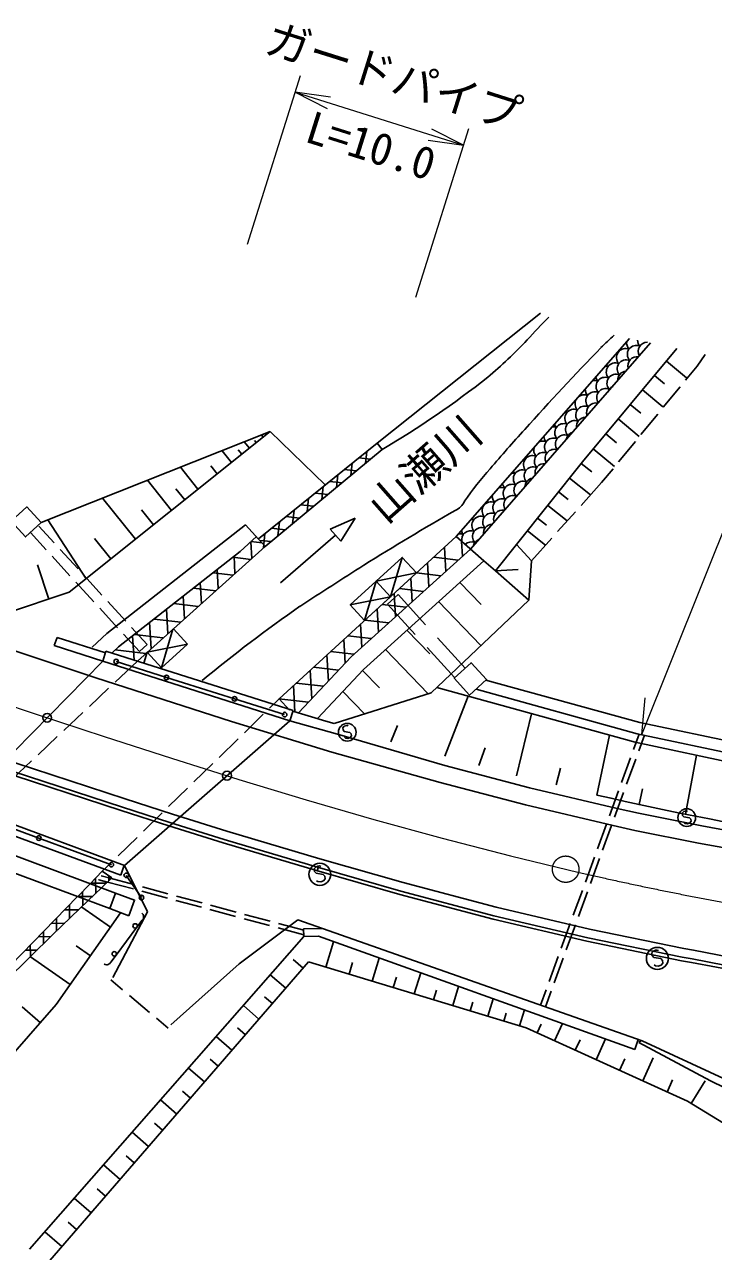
# Model space of a CAD drawing. Units: millimetres, scale not verified. Extents: x 40000 to 680000, y 20000 to 380000.
# Drawn here: x 441883 to 480968, y 234788 to 304368 of the extents above; entities that cross this region are included whole.
import ezdxf
from ezdxf.enums import TextEntityAlignment as Align

# ---------------------------------------------------------------- set-up
doc = ezdxf.new("R2010")
doc.units = ezdxf.units.MM
doc.header["$LTSCALE"] = 1000
doc.header["$PDMODE"] = 32
doc.header["$PDSIZE"] = 500
doc.linetypes.add('CHAIN', pattern=[18.5, 12, -1.5, 3.5, -1.5])
for name, color, linetype, lineweight in [('M-BGD', 7, 'Continuous', 25), ('M-BMK', 2, 'CHAIN', 13), ('M-STR-HTXT', 7, 'Continuous', 13), ('M-STR-STR1', 1, 'Continuous', 25), ('M-STR-STRC', 7, 'Continuous', 25)]:
    doc.layers.add(name, color=color, linetype=linetype, lineweight=lineweight)
doc.layers.add('M-OTRS', color=6, linetype='Continuous')
doc.styles.add('ＭＳ ゴシック', font='')
doc.styles.get('ＭＳ ゴシック').set_extended_font_data('MS Gothic')

# ---------------------------------------------------------------- blocks, each defined once
blk = doc.blocks.new('open_arrow')
at = {"color": 0, "linetype": 'Continuous', "lineweight": -2}
blk.add_lwpolyline([(7.5, 1.25), (0, 0), (7.5, -1.25)], dxfattribs=at)

msp = doc.modelspace()

# ---------------------------------------------------------------- linework, layer by layer
at = {"layer": 'M-BGD'}
for p, q in [((461891, 280631), (471149, 287994)), ((466376, 275327), (476203, 286561)), ((467181, 274622), (477404, 286310)), ((478295, 285283), (479432, 284335)), ((480038, 284998), (480504, 285660)), ((479390, 284207), (480038, 284998)), ((477618, 284470), (478198, 283987)), ((476941, 283658), (478102, 282691)), ((478122, 282660), (479073, 283821)), ((476250, 282828), (476842, 282335)), ((475559, 281999), (476744, 281012)), ((476854, 281114), (477805, 282274)), ((455809, 281282), (442827, 276124)), ((444424, 272175), (455809, 281282)), ((455809, 281282), (458933, 278256)), ((474854, 281153), (475458, 280649)), ((454637, 280345), (454351, 280703)), ((455028, 280657), (454932, 280776)), ((455151, 275202), (461891, 280631)), ((455418, 280969), (455323, 281089)), ((461891, 280631), (462168, 280266)), ((475587, 279567), (476538, 280727)), ((453621, 279532), (453087, 280200)), ((454208, 280001), (454012, 280246)), ((462168, 280266), (455537, 274773)), ((460847, 279790), (461508, 279719)), ((461303, 280157), (461231, 279490)), ((474149, 280306), (475358, 279299)), ((451723, 278014), (450725, 279262)), ((452819, 278891), (452454, 279347)), ((460021, 279125), (460702, 279052)), ((460477, 279492), (460403, 278804)), ((473465, 279482), (474063, 279004)), ((474621, 278389), (475270, 279180)), ((450226, 276816), (448862, 278521)), ((459195, 278459), (459896, 278384)), ((459651, 278826), (459575, 278118)), ((472797, 278644), (473994, 277690)), ((473465, 277101), (474621, 278389)), ((450975, 277415), (450476, 278039)), ((458369, 277794), (459090, 277716)), ((458825, 278161), (458746, 277432)), ((472180, 277870), (472733, 277429)), ((448179, 275179), (446315, 277510)), ((457543, 277129), (458284, 277049)), ((457999, 277496), (457918, 276745)), ((471562, 277096), (472668, 276214)), ((445383, 272942), (443197, 276271)), ((449203, 275998), (448521, 276850)), ((456717, 276463), (457479, 276381)), ((457173, 276830), (457090, 276059)), ((460637, 276373), (459224, 275758)), ((460637, 276373), (459826, 275063)), ((470992, 276381), (471503, 275973)), ((472128, 275613), (473131, 276729)), ((443111, 274583), (442214, 275563)), ((443572, 274967), (442695, 275926)), ((446561, 269832), (454423, 275997)), ((455541, 274776), (454423, 275997)), ((455891, 275798), (456673, 275714)), ((456347, 276165), (456262, 275373)), ((459224, 275758), (459826, 275063)), ((470422, 275665), (471443, 274851)), ((446781, 274061), (445849, 275226)), ((454122, 274490), (455036, 275327)), ((454776, 274090), (454721, 275038)), ((454726, 275043), (455365, 274968)), ((455231, 275115), (455867, 275046)), ((455521, 275499), (455433, 274687)), ((459525, 275411), (456398, 272703)), ((459277, 268840), (466375, 275326)), ((466375, 275326), (467936, 273961)), ((466730, 274219), (466681, 275059)), ((468600, 273381), (469798, 274884)), ((469798, 274884), (470638, 273954)), ((470638, 273954), (471794, 275241)), ((444461, 273108), (443448, 274214)), ((444923, 273492), (443910, 274598)), ((447208, 269069), (454122, 274490)), ((455537, 274773), (448286, 268265)), ((453697, 274157), (454717, 274037)), ((453823, 273235), (453767, 274212)), ((467178, 274624), (460410, 268508)), ((463310, 274151), (462643, 271916)), ((465101, 274162), (466487, 274000)), ((465778, 273358), (465700, 274709)), ((443267, 271789), (442622, 273723)), ((452871, 272380), (452809, 273460)), ((467936, 273961), (461111, 267793)), ((464826, 272498), (464748, 273840)), ((467936, 273961), (468600, 273381)), ((468600, 273381), (469887, 273458)), ((470501, 271717), (470638, 273954)), ((446273, 272016), (445260, 273123)), ((452580, 273281), (453725, 273147)), ((461833, 272802), (461166, 270567)), ((461833, 272802), (464119, 273265)), ((463874, 271638), (463797, 272970)), ((464125, 273270), (465501, 273108)), ((468600, 273381), (470501, 271717)), ((440811, 270969), (444424, 272175)), ((445811, 271632), (444799, 272739)), ((451463, 272405), (452733, 272256)), ((451919, 271526), (451850, 272709)), ((462922, 270777), (462845, 272101)), ((463148, 272378), (464515, 272217)), ((466579, 272735), (467793, 271476)), ((447623, 270541), (446610, 271648)), ((450346, 271530), (451741, 271366)), ((450967, 270671), (450892, 271958)), ((460357, 271453), (462643, 271916)), ((462172, 271485), (463529, 271326)), ((462481, 271498), (463072, 272038)), ((464046, 269786), (462481, 271498)), ((464636, 270326), (463072, 272038)), ((470501, 271717), (464958, 266473)), ((465370, 271642), (467771, 269154)), ((447161, 270157), (446149, 271263)), ((450014, 269817), (449934, 271206)), ((461970, 269917), (461894, 271231)), ((448838, 269213), (447961, 270172)), ((449061, 268975), (448976, 270455)), ((449230, 270654), (450748, 270476)), ((450298, 270071), (449647, 267885)), ((451123, 269235), (450331, 270101)), ((461018, 269057), (460942, 270362)), ((461195, 270593), (462543, 270435)), ((463574, 270019), (464872, 268673)), ((443733, 269609), (443562, 269146)), ((443733, 269609), (446468, 268731)), ((445718, 269060), (446561, 269832)), ((448396, 268808), (447499, 269788)), ((448097, 268325), (448017, 269703)), ((448113, 269778), (449731, 269588)), ((460069, 268143), (459991, 269493)), ((460219, 269701), (461557, 269544)), ((466876, 267875), (465311, 269587)), ((443562, 269146), (446319, 268261)), ((446319, 268261), (446500, 268833)), ((446500, 268833), (457117, 265458)), ((446835, 268727), (447208, 269069)), ((447023, 268899), (448756, 268696)), ((448838, 269213), (448396, 268808)), ((448837, 268770), (448652, 268149)), ((448837, 268770), (451123, 269235)), ((448837, 268770), (449647, 267885)), ((449647, 267885), (451123, 269235)), ((456327, 266130), (459277, 268840)), ((459125, 267137), (459040, 268623)), ((459243, 268809), (460571, 268653)), ((462365, 268927), (464785, 266418)), ((466285, 267335), (464720, 269048)), ((446319, 268261), (456935, 264886)), ((447016, 267069), (448286, 268265)), ((449547, 267864), (449647, 267885)), ((457428, 265326), (460410, 268508)), ((458268, 267916), (459699, 267748)), ((458182, 266130), (458088, 267752)), ((458497, 265004), (461111, 267793)), ((461055, 267742), (462017, 266745)), ((468062, 267186), (476799, 264782)), ((445560, 265697), (446652, 266726)), ((457223, 265389), (457137, 266881)), ((457292, 267024), (458848, 266841)), ((459945, 266549), (461175, 265273)), ((465265, 266764), (476527, 263664)), ((467496, 266668), (476646, 264150)), ((455785, 265601), (456327, 266130)), ((456317, 266131), (457998, 265934)), ((456917, 265487), (456322, 266136)), ((464958, 266473), (459442, 264723)), ((465730, 262878), (467044, 266274)), ((444104, 264326), (445196, 265354)), ((454353, 264205), (455427, 265252)), ((456935, 264886), (457117, 265458)), ((457106, 265424), (457401, 265335)), ((457401, 265335), (458166, 265102)), ((458166, 265102), (458972, 264863)), ((469788, 261756), (470653, 265281)), ((456935, 264886), (459647, 264126)), ((458972, 264863), (459442, 264723)), ((460025, 264578), (459932, 264481)), ((459932, 264481), (459954, 264361)), ((460100, 264605), (460025, 264578)), ((460182, 264613), (460100, 264605)), ((460234, 264589), (460182, 264613)), ((463050, 264624), (462658, 263683)), ((476799, 264782), (488214, 262372)), ((442649, 262954), (443740, 263983)), ((452921, 262809), (453995, 263856)), ((459647, 264126), (465728, 262343)), ((459954, 264361), (460025, 264281)), ((460025, 264281), (460343, 264224)), ((460097, 263903), (460039, 263946)), ((460230, 263887), (460097, 263903)), ((460362, 263934), (460230, 263887)), ((460343, 264224), (460414, 264144)), ((460436, 264024), (460362, 263934)), ((460414, 264144), (460436, 264024)), ((474359, 260667), (475060, 264068)), ((476753, 264127), (476435, 263256)), ((476646, 264150), (488085, 261735)), ((477049, 264064), (476725, 263175)), ((467665, 262354), (468017, 263349)), ((476527, 263664), (487986, 261244)), ((447433, 259991), (439838, 262470)), ((441193, 261583), (442285, 262611)), ((451490, 261412), (452563, 262460)), ((465728, 262343), (470537, 261087)), ((476264, 262786), (475751, 261376)), ((476554, 262705), (476041, 261295)), ((479377, 259585), (480014, 262927)), ((447371, 259801), (439775, 262280)), ((472036, 261256), (472285, 262205)), ((450058, 260016), (451132, 261063)), ((470537, 261087), (475495, 259918)), ((476754, 260133), (476945, 261015)), ((475580, 260906), (475067, 259497)), ((475870, 260825), (475357, 259416)), ((447563, 256685), (438316, 260086)), ((450062, 258927), (447371, 259801)), ((450123, 259117), (447433, 259991)), ((448626, 258620), (449700, 259667)), ((475495, 259918), (476715, 259639)), ((476715, 259639), (480303, 258922)), ((479287, 259737), (479194, 259640)), ((479194, 259640), (479216, 259521)), ((479362, 259764), (479287, 259737)), ((479444, 259772), (479362, 259764)), ((479495, 259748), (479444, 259772)), ((447041, 255112), (435736, 259319)), ((447355, 256122), (438108, 259523)), ((453153, 257960), (450062, 258927)), ((453212, 258151), (450123, 259117)), ((474896, 259027), (474383, 257618)), ((475186, 258946), (474673, 257537)), ((479216, 259521), (479287, 259440)), ((479287, 259440), (479605, 259384)), ((479359, 259062), (479301, 259105)), ((479492, 259046), (479359, 259062)), ((479624, 259093), (479492, 259046)), ((479605, 259384), (479676, 259303)), ((479698, 259183), (479624, 259093)), ((479676, 259303), (479698, 259183)), ((480303, 258922), (485745, 257942)), ((435418, 258441), (446715, 254230)), ((447194, 257223), (448268, 258271)), ((458503, 256578), (453212, 258151)), ((458447, 256386), (453153, 257960)), ((446294, 256346), (446836, 256874)), ((474212, 257148), (473699, 255738)), ((474502, 257067), (473989, 255657)), ((445610, 255644), (446294, 256346)), ((446231, 256091), (446809, 255940)), ((446843, 255972), (446294, 256346)), ((446667, 255803), (446664, 256094)), ((447543, 256693), (447355, 256122)), ((448856, 254057), (447563, 256685)), ((458429, 256606), (458313, 256485)), ((458313, 256485), (458340, 256335)), ((458340, 256335), (458429, 256234)), ((458523, 256640), (458429, 256606)), ((458429, 256234), (458826, 256164)), ((463172, 255037), (458447, 256386)), ((458494, 256355), (458540, 256551)), ((463225, 255229), (458503, 256578)), ((458626, 256650), (458523, 256640)), ((458689, 256620), (458626, 256650)), ((458826, 256164), (458915, 256063)), ((458915, 256063), (458942, 255913)), ((444892, 254909), (445610, 255644)), ((446252, 255405), (445500, 254683)), ((446541, 255682), (445636, 255671)), ((445926, 255092), (445915, 255957)), ((446093, 255885), (446090, 255870)), ((446090, 255870), (446598, 255737)), ((446843, 255972), (446252, 255405)), ((446598, 255737), (448058, 255344)), ((446663, 255978), (448090, 255594)), ((448573, 255464), (450022, 255075)), ((458519, 255762), (458446, 255815)), ((458685, 255742), (458519, 255762)), ((458850, 255801), (458685, 255742)), ((458942, 255913), (458850, 255801)), ((440448, 250356), (444895, 254912)), ((445749, 254922), (444895, 254912)), ((445184, 254380), (445174, 255198)), ((448541, 255214), (449989, 254825)), ((450472, 254695), (451921, 254305)), ((450504, 254945), (451953, 254555)), ((468465, 253629), (463172, 255037)), ((468514, 253823), (463225, 255229)), ((473528, 255268), (473015, 253859)), ((473818, 255187), (473304, 253778)), ((444958, 254163), (444154, 254153)), ((444443, 253668), (444433, 254439)), ((446761, 253182), (445130, 254323)), ((446900, 250332), (448856, 254057)), ((452404, 254175), (453852, 253786)), ((452436, 254426), (453884, 254036)), ((444167, 253403), (443413, 253394)), ((443701, 252956), (443693, 253680)), ((457379, 253601), (454058, 251107)), ((454335, 253656), (455783, 253266)), ((454367, 253906), (455816, 253517)), ((456298, 253387), (457726, 253003)), ((476926, 246732), (457379, 253601)), ((473788, 252386), (468465, 253629)), ((473831, 252582), (468514, 253823)), ((472844, 253389), (472331, 251980)), ((473133, 253308), (472620, 251898)), ((457729, 252642), (442164, 234917)), ((443379, 252643), (442672, 252635)), ((442960, 252232), (442952, 252921)), ((456266, 253136), (457726, 252744)), ((458777, 253110), (457718, 253082)), ((457729, 252642), (457718, 253082)), ((479190, 251474), (473831, 252582)), ((442607, 251884), (441932, 251876)), ((442219, 251503), (442211, 252162)), ((445620, 251551), (444804, 252122)), ((458981, 250914), (459418, 252354)), ((479153, 251277), (473788, 252386)), ((477777, 251881), (477675, 251871)), ((477841, 251851), (477777, 251881)), ((444478, 249921), (442227, 251496)), ((442835, 233718), (457997, 251213)), ((457685, 250853), (457117, 251346)), ((461605, 250118), (462004, 251430)), ((472160, 251510), (471646, 250100)), ((472449, 251429), (471936, 250019)), ((477581, 251837), (477465, 251716)), ((477465, 251716), (477492, 251567)), ((477492, 251567), (477581, 251466)), ((477675, 251871), (477581, 251837)), ((477581, 251466), (477978, 251396)), ((477978, 251396), (478067, 251295)), ((478067, 251295), (478094, 251145)), ((479719, 251181), (479153, 251277)), ((479755, 251378), (479190, 251474)), ((484561, 250458), (479755, 251378)), ((454058, 251107), (450186, 247632)), ((460293, 250516), (460492, 251172)), ((463997, 249392), (464360, 250587)), ((477671, 250993), (477598, 251047)), ((477837, 250973), (477671, 250993)), ((478002, 251032), (477837, 250973)), ((478094, 251145), (478002, 251032)), ((484528, 250260), (479719, 251181)), ((447450, 249626), (446781, 250190)), ((456700, 249716), (455825, 250474)), ((462801, 249755), (462982, 250353)), ((466176, 248730), (466507, 249820)), ((448979, 248336), (447833, 249303)), ((455942, 248842), (455505, 249221)), ((465086, 249061), (465252, 249606)), ((468162, 248128), (468463, 249121)), ((471475, 249630), (471158, 248759)), ((471765, 249549), (471441, 248659)), ((442784, 247762), (441752, 248670)), ((455184, 247967), (454298, 248735)), ((467169, 248429), (467319, 248926)), ((469971, 247578), (470246, 248483)), ((450032, 247449), (449362, 248014)), ((469066, 247853), (469204, 248306)), ((471951, 246733), (472397, 247714)), ((454416, 247081), (453973, 247465)), ((470970, 247180), (471193, 247670)), ((453649, 246195), (452751, 246973)), ((473130, 246197), (473398, 246786)), ((474309, 245660), (474846, 246839)), ((476497, 246249), (476698, 246812)), ((476731, 246642), (476874, 246751)), ((486252, 242404), (476926, 246732)), ((452871, 245298), (452422, 245687)), ((475630, 245059), (475931, 245719)), ((476951, 244457), (477553, 245778)), ((452093, 244400), (451184, 245188)), ((478334, 243828), (478648, 244519)), ((479702, 243172), (480493, 244468)), ((451305, 243491), (450850, 243885)), ((450517, 242582), (449596, 243380)), ((448921, 240740), (447988, 241549)), ((449719, 241661), (449258, 242060)), ((448112, 239807), (447645, 240211)), ((447303, 238874), (446358, 239693)), ((446484, 237929), (446011, 238338)), ((445665, 236983), (444707, 237813)), ((444005, 235068), (443035, 235909)), ((444835, 236026), (444356, 236441))]:
    msp.add_line(p, q, dxfattribs=at)
for points in [[(469798, 274884), (473541, 279577), (478890, 285998)], [(445500, 254683), (443515, 252777), (440840, 250146)], [(447334, 254001), (443683, 248785), (438958, 243413), (435298, 236830), (434878, 236237)], [(476497, 246249), (458552, 252664), (457729, 252642)], [(498310, 222322), (502423, 226030), (501041, 227624), (501556, 229829), (479487, 243303), (470341, 247466), (457997, 251213)], [(486525, 241589), (483970, 242919), (480803, 244471), (476731, 246642)]]:
    msp.add_lwpolyline(points, dxfattribs=at)
for points in [[(441132, 276199), (442017, 277009), (442827, 276124), (441942, 275314)], [(462643, 271916), (464119, 273265), (463310, 274151), (461833, 272802)], [(461166, 270567), (462643, 271916), (461833, 272802), (460357, 271453)], [(467136, 266341), (468095, 267218), (467219, 268178), (466259, 267301)], [(447803, 253828), (446715, 254230), (447041, 255112), (448128, 254711)]]:
    msp.add_lwpolyline(points, close=True, dxfattribs=at)
for centre, radius in [((460191, 264234), 500), ((479453, 259393), 500), ((458636, 256176), 625), ((477788, 251407), 625)]:
    msp.add_circle(centre, radius, dxfattribs=at)
for centre, radius, start, end in [((490945, 268323), 27416, 134.80491, 138.52466), ((486754, 273794), 17266, 131.40869, 134.80475), ((447951, 307979), 31085, 310.55415, 316.24389), ((592111, 171974), 163779, 135.85423, 138.0727), ((475977, 285482), 512, 67.39344, 222.03267), ((476554, 286299), 512, 170.22359, 222.03267), ((476592, 285659), 512, 67.39344, 222.03267), ((477170, 286476), 512, 181.06021, 222.03267), ((477207, 285836), 512, 88.92977, 210.25221), ((476014, 284843), 512, 67.39344, 222.03267), ((475361, 285305), 512, 67.39344, 71.004), ((475939, 286122), 512, 218.61049, 222.03267), ((476630, 285020), 512, 80.06879, 197.57687), ((474784, 284489), 512, 67.39344, 84.11712), ((475399, 284666), 512, 67.39344, 222.03267), ((475361, 285305), 512, 206.64166, 222.03267), ((476052, 284204), 512, 94.79092, 182.85474), ((433706, 328362), 55886, 300.61568, 308.06283), ((474206, 283673), 512, 67.39344, 99.90212), ((474784, 284489), 512, 193.52854, 222.03267), ((474821, 283850), 512, 67.39344, 222.03267), ((475437, 284027), 512, 67.39344, 222.03267), ((473628, 282856), 512, 67.39344, 126.85272), ((474206, 283673), 512, 177.74354, 222.03267), ((474244, 283034), 512, 67.39344, 222.03267), ((474859, 283211), 512, 67.39344, 214.76238), ((475474, 283388), 512, 115.63116, 162.01449), ((473051, 282040), 512, 67.39344, 222.03267), ((473628, 282856), 512, 150.79293, 222.03267), ((473666, 282217), 512, 67.39344, 222.03267), ((474281, 282394), 512, 75.13012, 202.51553), ((472435, 281863), 512, 67.39344, 78.9717), ((473013, 282679), 512, 211.24453, 222.03267), ((473088, 281401), 512, 67.39344, 222.03267), ((473704, 281578), 512, 88.87053, 188.77513), ((544895, 213910), 100631, 137.87404, 139.56471), ((471858, 281047), 512, 67.39344, 93.44982), ((472435, 281863), 512, 198.67395, 222.03267), ((472473, 281224), 512, 67.39344, 222.03267), ((473126, 280762), 512, 106.352, 171.29365), ((471280, 280231), 512, 67.39344, 113.34186), ((471858, 281047), 512, 184.19583, 222.03267), ((471895, 280408), 512, 67.39344, 222.03267), ((472511, 280585), 512, 67.39344, 219.18511), ((470702, 279414), 512, 67.39344, 222.03267), ((470087, 279237), 512, 67.39344, 74.08246), ((470665, 280054), 512, 215.73284, 222.03267), ((471280, 280231), 512, 164.3038, 222.03267), ((471318, 279591), 512, 67.39344, 222.03267), ((471933, 279768), 512, 70.39405, 207.2516), ((481482, 267305), 17740, 137.98885, 145.58853), ((470125, 278598), 512, 67.39344, 222.03267), ((470087, 279237), 512, 203.56319, 222.03267), ((470740, 278775), 512, 67.39344, 222.03267), ((471355, 278952), 512, 83.42656, 194.21909), ((469509, 278421), 512, 189.99658, 222.03267), ((469509, 278421), 512, 67.39344, 87.64907), ((470162, 277959), 512, 67.39344, 222.03267), ((470778, 278136), 512, 99.00974, 178.63592), ((468931, 277605), 512, 173.0106, 222.03267), ((468931, 277605), 512, 67.39344, 104.63505), ((469547, 277782), 512, 67.39344, 222.03267), ((469585, 277143), 512, 67.39344, 211.83731), ((470200, 277320), 512, 124.37543, 153.27023), ((465865, 277802), 1089, 293.94179, 334.33574), ((468354, 276788), 512, 67.39344, 222.03267), ((467738, 276611), 512, 67.39344, 69.38314), ((468316, 277428), 512, 220.14065, 222.03267), ((468969, 276966), 512, 67.39344, 222.03267), ((555014, 122556), 177940, 119.90262, 121.84558), ((467161, 275795), 512, 67.39344, 82.2882), ((467776, 275972), 512, 67.39344, 222.03267), ((467738, 276611), 512, 208.26251, 222.03267), ((468391, 276149), 512, 67.39344, 222.03267), ((469007, 276326), 512, 78.31928, 199.32637), ((467161, 275795), 512, 195.35745, 222.03267), ((467198, 275156), 512, 67.39344, 192.54209), ((467814, 275333), 512, 67.39344, 222.03267), ((468429, 275510), 512, 92.65986, 184.98579), ((466583, 274979), 512, 67.39344, 97.55832), ((467236, 274517), 512, 67.39344, 133.99075), ((467851, 274694), 512, 112.05634, 165.58931), ((733375, -152183), 505473, 122.58824, 123.07662), ((503137, 205495), 80138, 124.70727, 129.68187), ((516982, 446338), 190500, 257.07094, 264.92686)]:
    msp.add_arc(centre, radius, start, end, dxfattribs=at)
at = {"layer": 'M-BMK'}
msp.add_lwpolyline([(435023, 267781), (438815, 266507), (442609, 265240), (446408, 263989), (450215, 262760), (454032, 261562), (457862, 260400), (461707, 259284), (465569, 258220), (469452, 257217), (473357, 256281), (474819, 255950)], dxfattribs=at)
msp.add_circle((472584, 256466), 750, dxfattribs=at)
msp.add_arc((516982, 446338), 195000, 257.51299, 265.27023, dxfattribs=at)
at = {"layer": 'M-OTRS'}
for p in [(443170, 265056), (453372, 261769)]:
    msp.add_point(p, dxfattribs=at)
at = {"layer": 'M-STR-HTXT'}
for p, q in [((454527, 291919), (457535, 301481)), ((457235, 300527), (466795, 297521)), ((464087, 288912), (467095, 298475)), ((476896, 264097), (477084, 266176))]:
    msp.add_line(p, q, dxfattribs=at)
msp.add_lwpolyline([(476896, 264097), (487186, 289754), (515936, 289754)], dxfattribs=at)
at = {"layer": 'M-STR-STR1'}
for p, q in [((438296, 260094), (446319, 268261)), ((456935, 264886), (447563, 256685))]:
    msp.add_line(p, q, dxfattribs=at)
at = {"layer": 'M-STR-STRC'}
for p, q in [((438110, 269916), (445937, 267324)), ((447080, 268240), (449939, 267341)), ((445937, 267324), (453632, 264834)), ((449939, 267341), (453800, 266127)), ((453800, 266127), (456640, 265233)), ((453632, 264834), (459310, 263103)), ((459310, 263103), (465461, 261379)), ((447588, 260466), (439998, 262944)), ((465461, 261379), (470296, 260116)), ((450277, 259593), (447588, 260466)), ((438582, 259737), (442695, 258230)), ((453361, 258629), (450277, 259593)), ((470296, 260116), (475272, 258944)), ((475272, 258944), (476505, 258661)), ((442695, 258230), (446808, 256723)), ((458643, 257058), (453361, 258629)), ((476505, 258661), (480116, 257940)), ((480116, 257940), (485581, 256956)), ((463358, 255712), (458643, 257058)), ((447656, 256117), (448517, 254855)), ((468635, 254308), (463358, 255712)), ((448539, 253968), (448571, 253944)), ((473939, 253070), (468635, 254308)), ((448560, 253578), (448260, 253177)), ((448608, 253642), (448560, 253578)), ((448571, 253944), (448607, 253892)), ((448607, 253892), (448630, 253838)), ((448634, 253710), (448608, 253642)), ((448630, 253838), (448640, 253768)), ((448640, 253768), (448634, 253710)), ((448260, 253177), (447073, 251592)), ((479282, 251965), (473939, 253070)), ((479838, 251871), (479282, 251965)), ((446774, 251192), (446726, 251127)), ((447073, 251592), (446774, 251192)), ((484646, 250951), (479838, 251871)), ((446418, 251083), (446394, 251101)), ((446464, 251061), (446418, 251083)), ((446530, 251049), (446464, 251061)), ((446580, 251049), (446530, 251049)), ((446628, 251063), (446580, 251049)), ((446688, 251093), (446628, 251063)), ((446726, 251127), (446688, 251093))]:
    msp.add_line(p, q, dxfattribs=at)
for centre, radius in [((447080, 268240), 130), ((449939, 267341), 130), ((453800, 266127), 130), ((456640, 265233), 130), ((442695, 258230), 130), ((446808, 256723), 130), ((447656, 256117), 130), ((448517, 254855), 130), ((448160, 253252), 125), ((446973, 251667), 125)]:
    msp.add_circle(centre, radius, dxfattribs=at)

# ---------------------------------------------------------------- block references
at = {"layer": 'M-STR-HTXT', "xscale": 267, "yscale": 267}
for p, rotation in [((457235, 300527), 342.5), ((466795, 297521), 162.5)]:
    msp.add_blockref('open_arrow', p, dxfattribs=dict(at, rotation=rotation))

# ---------------------------------------------------------------- texts
at = {"layer": 'M-BGD', "style": 'ＭＳ ゴシック'}
msp.add_text('山瀬川', height=1833, rotation=41.347, dxfattribs=at).set_placement((462713, 275592), align=Align.BOTTOM_LEFT)
at = {"layer": 'M-STR-HTXT', "style": 'ＭＳ ゴシック'}
msp.add_text('ガードパイプ', height=1833, rotation=342.541, dxfattribs=at).set_placement((462839, 301439), align=Align.MIDDLE_CENTER)
msp.add_text('L=10.0', height=1833, rotation=342.541, dxfattribs=at).set_placement((461101, 296104), align=Align.BOTTOM_CENTER)

doc.saveas('drawing.dxf')
